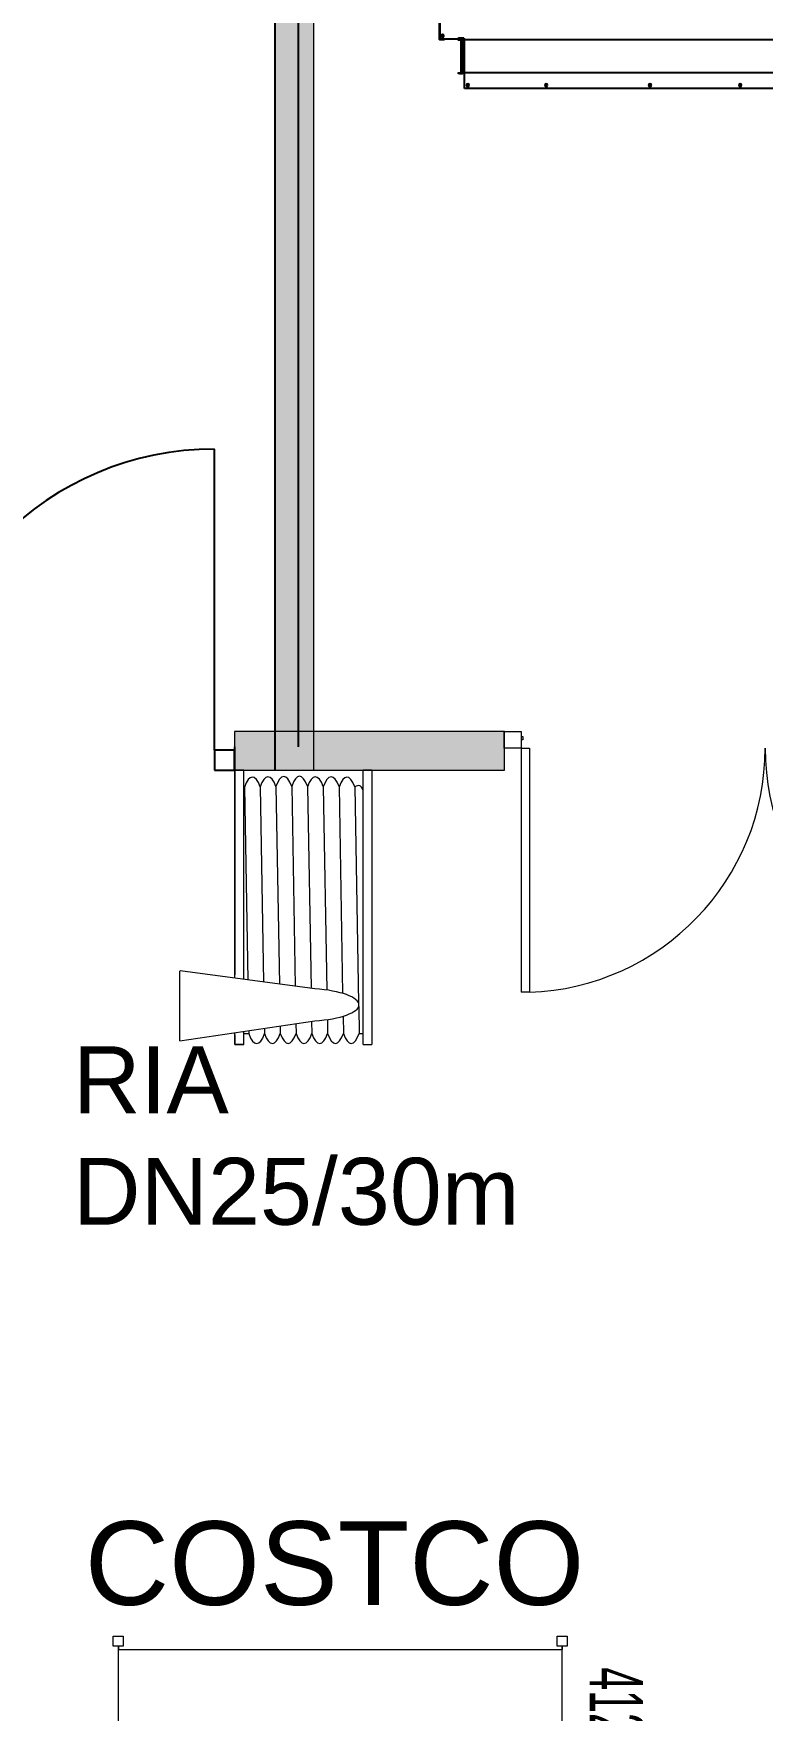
# Model space of a CAD drawing. Header units: millimetres. Extents: x 15590 to 15992, y 1055 to 1132.
# Drawn here: x 15913.62 to 15915.8, y 1104.24 to 1109.26 of the extents above; entities that cross this region are included whole.
import ezdxf

# ---------------------------------------------------------------- set-up
doc = ezdxf.new("R2010")
doc.units = ezdxf.units.MM
doc.header["$MEASUREMENT"] = 0
doc.linetypes.add('CACHE2', pattern=[0.1875, 0.125, -0.0625])
doc.layers.get('0').update_dxf_attribs({"lineweight": 9})
for name, color, linetype, lineweight in [('DM cloison', 7, 'Continuous', 9), ('DM porte', 7, 'Continuous', 9), ('DM RIA', 7, 'Continuous', 9)]:
    doc.layers.add(name, color=color, linetype=linetype, lineweight=lineweight)
doc.layers.add('FACADES_Stylo_No__88', color=7, linetype='Continuous', lineweight=9, true_color=0xfb03ff)
for name, color, linetype in [('murs exterieurs.P', 7, 'Continuous'), ('murs interieurs.P', 7, 'Continuous'), ('TELEWIG_04_Portes', 1, 'Continuous')]:
    doc.layers.add(name, color=color, linetype=linetype)
doc.styles.add('Arial Narrow', font='ARIALN.TTF', dxfattribs={"height": 0.3})
doc.styles.get("Standard").update_dxf_attribs({"font": 'swiss.ttf', "height": 0.2})
doc.styles.add('STYLE_GENERE_1', font='arial.ttf')

# ---------------------------------------------------------------- blocks, each defined once
blk = doc.blocks.new('*U14')
at = {"layer": 'DM cloison'}
blk.add_hatch(color=3, dxfattribs=at).paths.add_polyline_path([(116, 1000), (0, 1000), (0, -7299.8), (116, -7299.8)])
blk.add_lwpolyline([(0, 1000), (0, -7299.8), (116, -7299.8), (116, 1000)], close=True, dxfattribs=at)
blk = doc.blocks.new('*U290')
at = {"layer": 'DM cloison'}
blk.add_hatch(color=3, dxfattribs=at).paths.add_polyline_path([(-236.6, 116), (-236.6, 0), (569.9, 0), (569.9, 116)])
blk.add_lwpolyline([(-236.6, 0), (569.9, 0), (569.9, 116), (-236.6, 116)], close=True, dxfattribs=at)
blk = doc.blocks.new('*U45')
at = {"layer": 'DM RIA', "color": 1, "linetype": 'Continuous'}
for p, q in [((-469.5, -808.8), (-469.5, 11.2)), ((-443.4, 11.2), (-469.5, 11.2)), ((-443.4, 11.2), (-443.4, -808.8)), ((104.5, 0), (-298.8, -59.9)), ((-60.1, 11.2), (-86.3, 11.2)), ((-86.3, 11.2), (-60.1, 11.2)), ((-86.3, 11.2), (-86.3, -28.3)), ((-60.1, -17.8), (-60.1, 11.2)), ((-60.1, 11.2), (-60.1, -24.4)), ((104.5, 0), (104.5, -208.9)), ((-431.4, -22.4), (-443.4, -22.4)), ((-430, -103.2), (-431.4, -22.4)), ((-383.3, -73.7), (-384.2, -22.4)), ((-336.3, -63.8), (-337.1, -22.4)), ((-337, -22.4), (-337.1, -22.4)), ((-289.3, -58.2), (-289.9, -22.4)), ((-242.7, -22.4), (-242.7, -22.4)), ((-242.2, -51.5), (-242.7, -22.4)), ((-195.2, -44.5), (-195.6, -22.4)), ((-148.2, -37.5), (-148.4, -22.4)), ((-101.1, -30.5), (-101.3, -21.6)), ((-86.3, -22.4), (-101.3, -22.4)), ((-418.5, -759.1), (-429.8, -112.7)), ((-371.4, -759.1), (-382.1, -142)), ((-324.2, -759.1), (-334.8, -151.8)), ((-298.8, -155.5), (104.2, -208.9)), ((-277, -759.1), (-287.5, -157.4)), ((-229.9, -760.8), (-240.3, -163.2)), ((-182.7, -760), (-193, -169.5)), ((-135.6, -759.1), (-145.7, -175.8)), ((-88.4, -758.3), (-98.5, -182)), ((-86.3, -183.7), (-86.3, -808.8)), ((-60.1, -187.1), (-60.1, -808.8)), ((-60.1, -808.8), (-60.1, -197.6)), ((-371.4, -759.1), (-372.4, -759.1)), ((-86.3, -759.1), (-88.7, -759.1)), ((-469.5, -808.8), (-443.4, -808.8)), ((-443.4, -808.8), (-469.5, -808.8)), ((-86.3, -808.8), (-60.1, -808.8)), ((-60.1, -808.8), (-86.3, -808.8))]:
    blk.add_line(p, q, dxfattribs=at)
for centre, major_axis, start_param, end_param in [((-407.8, -120.3), (0, 127.6), 5.586483, 6.979887), ((-360.6, -120.3), (0, 127.6), 5.586483, 6.979887), ((-313.5, -120.3), (0, 127.6), 5.586483, 6.979887), ((-266.3, -120.3), (0, 127.6), 5.586483, 6.979887), ((-219.2, -120.3), (0, 127.6), 5.586483, 6.979887), ((-172, -120.3), (0, 127.6), 5.586483, 6.979887), ((-124.9, -119.5), (0, 127.6), 5.586483, 6.979887), ((-260.3, -107.7), (-170.4, 0), 4.940257, 7.626113), ((-392, -641.4), (-41, -120.9), 5.930977, 6.635394), ((-396.7, -660.9), (2.2, -127.6), 5.58648, 6.97989), ((-349.5, -661.7), (2.2, -127.6), 5.586496, 6.979875), ((-302.3, -661.7), (2.2, -127.6), 5.586491, 6.97988), ((-255.1, -663.3), (2.2, -127.6), 5.58648, 6.97989), ((-208, -662.5), (2.2, -127.6), 5.58648, 6.97989), ((-160.8, -661.7), (2.2, -127.6), 5.586496, 6.979875), ((-113.7, -660.9), (2.2, -127.6), 5.58648, 6.97989)]:
    blk.add_ellipse(centre, major_axis=major_axis, ratio=0.287901, start_param=start_param, end_param=end_param, dxfattribs=at)
blk = doc.blocks.new('RIA 25 30 m')
at = {"layer": 'DM RIA', "insert": (48.9, 586.7), "char_height": 200, "width": 1661.44, "attachment_point": 1}
blk.add_mtext('{\\fArial|b0|i0|c0|p34;\\C1;RIA DN25/30m}', dxfattribs=at)
blk = doc.blocks.new('*U16')
at = {"layer": 'DM porte'}
for p, q in [((0, 0), (-50, 0)), ((0, -50), (0, 0)), ((-1560, 0), (-1510, 0)), ((-1560, -50), (-1560, 0)), ((-1510, -50), (-1560, -50)), ((-1510, 0), (-1510, -50)), ((-1510, -15), (-1505, -15)), ((-1505, -25), (-1510, -25)), ((-1510, -50), (-1510, -779.6)), ((-1510, -50), (-1485, -50)), ((-1505, -15), (-1505, -25)), ((-1485, -50), (-1485, -779.6)), ((-75, -50), (-75, -779.6)), ((-50, -50), (-75, -50)), ((-50, -15), (-55, -15)), ((-55, -15), (-55, -25)), ((-55, -25), (-50, -25)), ((-50, 0), (-50, -50)), ((-50, -50), (-50, -779.6)), ((-50, -50), (0, -50)), ((-1485, -779.6), (-1510, -779.6)), ((-75, -779.6), (-50, -779.6))]:
    blk.add_line(p, q, dxfattribs=at)
for centre, start, end in [((-1510, -50), 271.9626, 0), ((-50, -50), 180, 268.0374)]:
    blk.add_arc(centre, 730, start, end, dxfattribs=at)
blk = doc.blocks.new('TG412')
at = {"layer": 'FACADES_Stylo_No__88', "linetype": 'Continuous'}
for p, q in [((-0.02, 0.6785), (-0.0798, 0.6785)), ((-0.0798, 0.6486), (-0.0798, 0.6785)), ((-0.02, 0.6486), (-0.02, 0.6785)), ((-0.0798, 0.6486), (-0.02, 0.6486)), ((0, 0.6486), (-0.02, 0.6486)), ((-0.02, 0.6486), (-0.02, -0.6486)), ((0, 0.6486), (0, -0.6486)), ((-0.0798, -0.6785), (-0.0798, -0.6486)), ((-0.0798, -0.6486), (-0.02, -0.6486)), ((-0.02, -0.6486), (-0.02, -0.6785)), ((-0.02, -0.6486), (0, -0.6486)), ((-0.02, -0.6785), (-0.0798, -0.6785))]:
    blk.add_line(p, q, dxfattribs=at)
at = {"layer": 'FACADES_Stylo_No__88', "linetype": 'Continuous', "flags": 128}
for points in [[(-0.4495, 0.6635), (-0.4595, 0.6635), (-0.4595, 0.6486), (-0.4894, 0.6486), (-0.4894, 0.6785), (-0.4595, 0.6785), (-0.4595, 0.6635)], [(-0.4495, -0.6635), (-0.4595, -0.6635), (-0.4595, -0.6785), (-0.4894, -0.6785), (-0.4894, -0.6486), (-0.4595, -0.6486), (-0.4595, -0.6635)]]:
    blk.add_lwpolyline(points, close=True, dxfattribs=at)
for points in [[(-0.0798, 0.6635), (-0.4495, 0.6635)], [(-0.449, 0.6635), (-0.449, -0.6635)], [(-0.0798, -0.6635), (-0.4495, -0.6635)]]:
    blk.add_lwpolyline(points, dxfattribs=at)
at = {"color": 151, "linetype": 'Continuous', "insert": (-0.0285, 0.8244), "char_height": 0.159645, "attachment_point": 6, "style": 'STYLE_GENERE_1'}
blk.add_mtext('\\A1;{\\W0.550000x;\\fArial|b0|i0|c0|p34;412FU}', dxfattribs=at)
blk = doc.blocks.new('Porte CoulissanteTelecolt 120 Ep 100')
at = {"layer": 'TELEWIG_04_Portes', "color": 1, "linetype": 'Continuous', "ltscale": 254}
for p, q in [((2560.9, 685.1), (1360.9, 685.1)), ((1360.9, 685.1), (1360.9, 665.2)), ((1360.9, 665), (1360.9, 665.2)), ((1360.9, 665), (1360.9, 634.8)), ((1342.9, 638.1), (1342.9, 638.5)), ((1344.2, 639.8), (1351.4, 639.8)), ((1345.9, 640.8), (1354.9, 640.8)), ((1350.9, 639.8), (1350.9, 639)), ((1350.9, 639), (1350.9, 638.8)), ((1350.9, 638.1), (1350.9, 638.8)), ((1350.9, 637.5), (1350.9, 638.1)), ((1350.9, 637.5), (1350.9, 540.5)), ((1351.4, 639.8), (1351.4, 537.8)), ((1352.9, 624.8), (1352.9, 638.8)), ((1352.9, 638.8), (1354.9, 638.8)), ((1358.9, 624.8), (1352.9, 624.8)), ((1352.9, 553.8), (1352.9, 623.8)), ((1352.9, 623.8), (1358.9, 623.8)), ((1358.9, 634.8), (1358.9, 624.8)), ((1358.9, 623.8), (1358.9, 553.8)), ((1360.9, 634.8), (1360.9, 542.8)), ((1351.4, 572.7), (1350.9, 572.7)), ((1351.4, 571.7), (1350.9, 571.7)), ((1350.9, 566.7), (1351.4, 566.7)), ((1350.9, 565.7), (1351.4, 565.7)), ((1358.9, 572.7), (1352.9, 572.7)), ((1358.9, 571.7), (1352.9, 571.7)), ((1352.9, 566.7), (1358.9, 566.7)), ((1352.9, 565.7), (1358.9, 565.7)), ((1358.9, 553.8), (1352.9, 553.8)), ((1352.9, 552.8), (1358.9, 552.8)), ((1352.9, 538.8), (1352.9, 552.8)), ((1358.9, 552.8), (1358.9, 542.8)), ((1286.3, 538.3), (1286.3, 370.7)), ((1286.3, 538.3), (1287.5, 538.3)), ((1287.5, 538.9), (1301.9, 538.9)), ((1287.5, 538.3), (1301.9, 538.3)), ((1287.5, 371.3), (1287.5, 538.3)), ((1287.9, 538.1), (1287.9, 370.1)), ((1340.9, 538.1), (1287.9, 538.1)), ((1295.4, 528.6), (1293.4, 528.6)), ((1293.4, 528.6), (1293.4, 527.6)), ((1293.4, 527.6), (1295.4, 527.6)), ((1296.4, 530.6), (1295.4, 530.6)), ((1295.4, 530.6), (1295.4, 528.6)), ((1295.4, 527.6), (1295.4, 525.6)), ((1295.4, 525.6), (1296.4, 525.6)), ((1296.4, 528.6), (1296.4, 530.6)), ((1298.4, 528.6), (1296.4, 528.6)), ((1296.4, 525.6), (1296.4, 527.6)), ((1296.4, 527.6), (1298.4, 527.6)), ((1298.4, 527.6), (1298.4, 528.6)), ((1301.9, 539.5), (1301.9, 538.9)), ((1301.9, 538.1), (1301.9, 538.3)), ((1340.9, 537.1), (1340.9, 538.1)), ((1342.9, 539.1), (1342.9, 539.5)), ((1358.9, 535.1), (1342.9, 535.1)), ((1343.3, 538.1), (1351.4, 538.1)), ((1351.4, 537.8), (1344.2, 537.8)), ((1354.9, 536.8), (1345.9, 536.8)), ((1350.9, 540.5), (1350.9, 540.1)), ((1350.9, 539.5), (1350.9, 540.1)), ((1350.9, 539.5), (1351.4, 539.5)), ((1352.9, 539.5), (1357.1, 539.5)), ((1354.9, 538.8), (1352.9, 538.8)), ((1358.6, 538.1), (1360.9, 538.1)), ((1359.9, 539.5), (1360.9, 539.5)), ((1360.9, 542.8), (1360.9, 536.9))]:
    blk.add_line(p, q, dxfattribs=at)
at = {"layer": 'TELEWIG_04_Portes', "color": 1}
for p, q in [((1340.9, 638.1), (1350.9, 638.1)), ((1340.9, 539.5), (1350.9, 539.5))]:
    blk.add_line(p, q, dxfattribs=at)
at = {"layer": 'TELEWIG_04_Portes', "color": 1, "linetype": 'Continuous', "ltscale": 254}
for points in [[(1352.9, 624.8), (1352.9, 638.8), (1354.9, 638.8, -0.414214), (1358.9, 634.8), (1358.9, 624.8), (1352.9, 624.8)], [(1352.9, 552.8), (1358.9, 552.8), (1358.9, 542.8, -0.414214), (1354.9, 538.8), (1352.9, 538.8), (1352.9, 552.8)]]:
    blk.add_lwpolyline(points, format="xyb", close=True, dxfattribs=at)
blk.add_lwpolyline([(1358.9, 553.8), (1352.9, 553.8), (1352.9, 623.8), (1358.9, 623.8), (1358.9, 553.8)], close=True, dxfattribs=at)
blk.add_circle((1295.9, 528.1), 4, dxfattribs=at)
blk.add_circle((1295.9, 528.1), 4, dxfattribs=at)
for centre, radius, start, end in [((1345.9, 634.8), 6, 90, 146.633), ((1344.2, 638.5), 1.3, 90, 180), ((1354.9, 634.8), 6, 0, 90), ((1354.9, 634.8), 4, 0, 90), ((1287.5, 538.3), 1.2, 90, 180), ((1287.5, 538.3), 0.6, 90, 180), ((1345.9, 542.8), 6, 213.367, 270), ((1342.9, 537.1), 2, 180, 270), ((1344.2, 539.1), 1.3, 180, 270), ((1354.9, 542.8), 4, 270, 0), ((1354.9, 542.8), 6, 270, 0), ((1358.9, 537.1), 2, 270, 356.543)]:
    blk.add_arc(centre, radius, start, end, dxfattribs=at)
for centre, major_axis in [((1370.9, 675.1), (4, 0)), ((1370.9, 675), (-2.5, 0)), ((1605.9, 675.1), (4, 0)), ((1605.9, 675), (2.5, 0)), ((1915.9, 675.1), (4, 0)), ((1915.9, 675), (-2.5, 0)), ((2185.9, 675.1), (4, 0)), ((2185.9, 675), (-2.5, 0))]:
    blk.add_ellipse(centre, major_axis=major_axis, ratio=0.99863, dxfattribs=at)
blk = doc.blocks.new('A$C449D2971')
at = {"layer": 'TELEWIG_04_Portes', "color": 1, "linetype": 'CACHE2', "ltscale": 30}
blk.add_lwpolyline([(1.35, 0.0463), (2.55, 0.0463), (2.55, 0.1463), (1.35, 0.1463)], close=True, dxfattribs=at)
at = {"layer": 'TELEWIG_04_Portes', "xscale": 0.001000000000018986, "yscale": 0.001000000000018986, "zscale": 0.001000000000018986, "rotation": 180}
blk.add_blockref('Porte CoulissanteTelecolt 120 Ep 100', (3.9109, 0.6851), dxfattribs=at)

msp = doc.modelspace()

# ---------------------------------------------------------------- linework, layer by layer
msp.add_circle((15910.6295, 1093.1562), 38.4411)
at = {"layer": 'murs exterieurs.P', "linetype": 'Continuous', "ltscale": 1000}
for p, q in [((15914.1639, 1107.1136), (15914.1639, 1108.0136)), ((15914.2239, 1107.1136), (15914.1639, 1107.1136)), ((15914.1639, 1107.1136), (15914.1639, 1107.0536)), ((15914.2239, 1107.0536), (15914.2239, 1107.1136)), ((15914.1639, 1107.0536), (15914.2239, 1107.0536))]:
    msp.add_line(p, q, dxfattribs=at)
at = {"layer": 'murs exterieurs.P', "color": 31, "linetype": 'Continuous', "lineweight": 25, "ltscale": 1000}
msp.add_line((15914.2239, 1107.1236), (15914.2239, 1107.0536), dxfattribs=at)
at = {"layer": 'murs exterieurs.P', "linetype": 'Continuous', "ltscale": 1000}
msp.add_arc((15914.1639, 1107.1136), 0.9, 90, 180, dxfattribs=at)
at = {"layer": 'murs interieurs.P', "linetype": 'Continuous', "ltscale": 1000, "flags": 128}
for points in [[(15914.3446, 1115.3534), (15914.3446, 1107.0536)], [(15914.4146, 1107.1236), (15914.4146, 1109.3503)]]:
    msp.add_lwpolyline(points, dxfattribs=at)

# ---------------------------------------------------------------- block references
at = {"lineweight": 0, "xscale": -1}
msp.add_blockref('A$C449D2971', (15917.461, 1109.0912), dxfattribs=at)
at = {"rotation": 270}
msp.add_blockref('TG412', (15914.5398, 1103.9763), dxfattribs=at)
at = {"layer": 'DM cloison', "xscale": 0.001, "yscale": 0.001, "zscale": 0.001}
for name, p in [('*U14', (15914.3446, 1114.3534)), ('*U290', (15914.4606, 1107.0536)), ('*U16', (15916.5904, 1107.1696)), ('RIA 25 30 m', (15913.6919, 1105.642))]:
    msp.add_blockref(name, p, dxfattribs=at)
at = {"layer": 'DM cloison', "xscale": 0.001, "yscale": 0.001, "zscale": 0.001, "rotation": 180}
msp.add_blockref('*U45', (15914.1649, 1106.2448), dxfattribs=at)

# ---------------------------------------------------------------- texts
at = {"color": 30, "insert": (15914.5229, 1104.8091), "char_height": 0.25, "width": 186.593401, "attachment_point": 2, "style": 'Arial Narrow'}
msp.add_mtext('{\\fArial|b0|i0|c0|p34;COSTCO}', dxfattribs=at)

doc.saveas('drawing.dxf')
